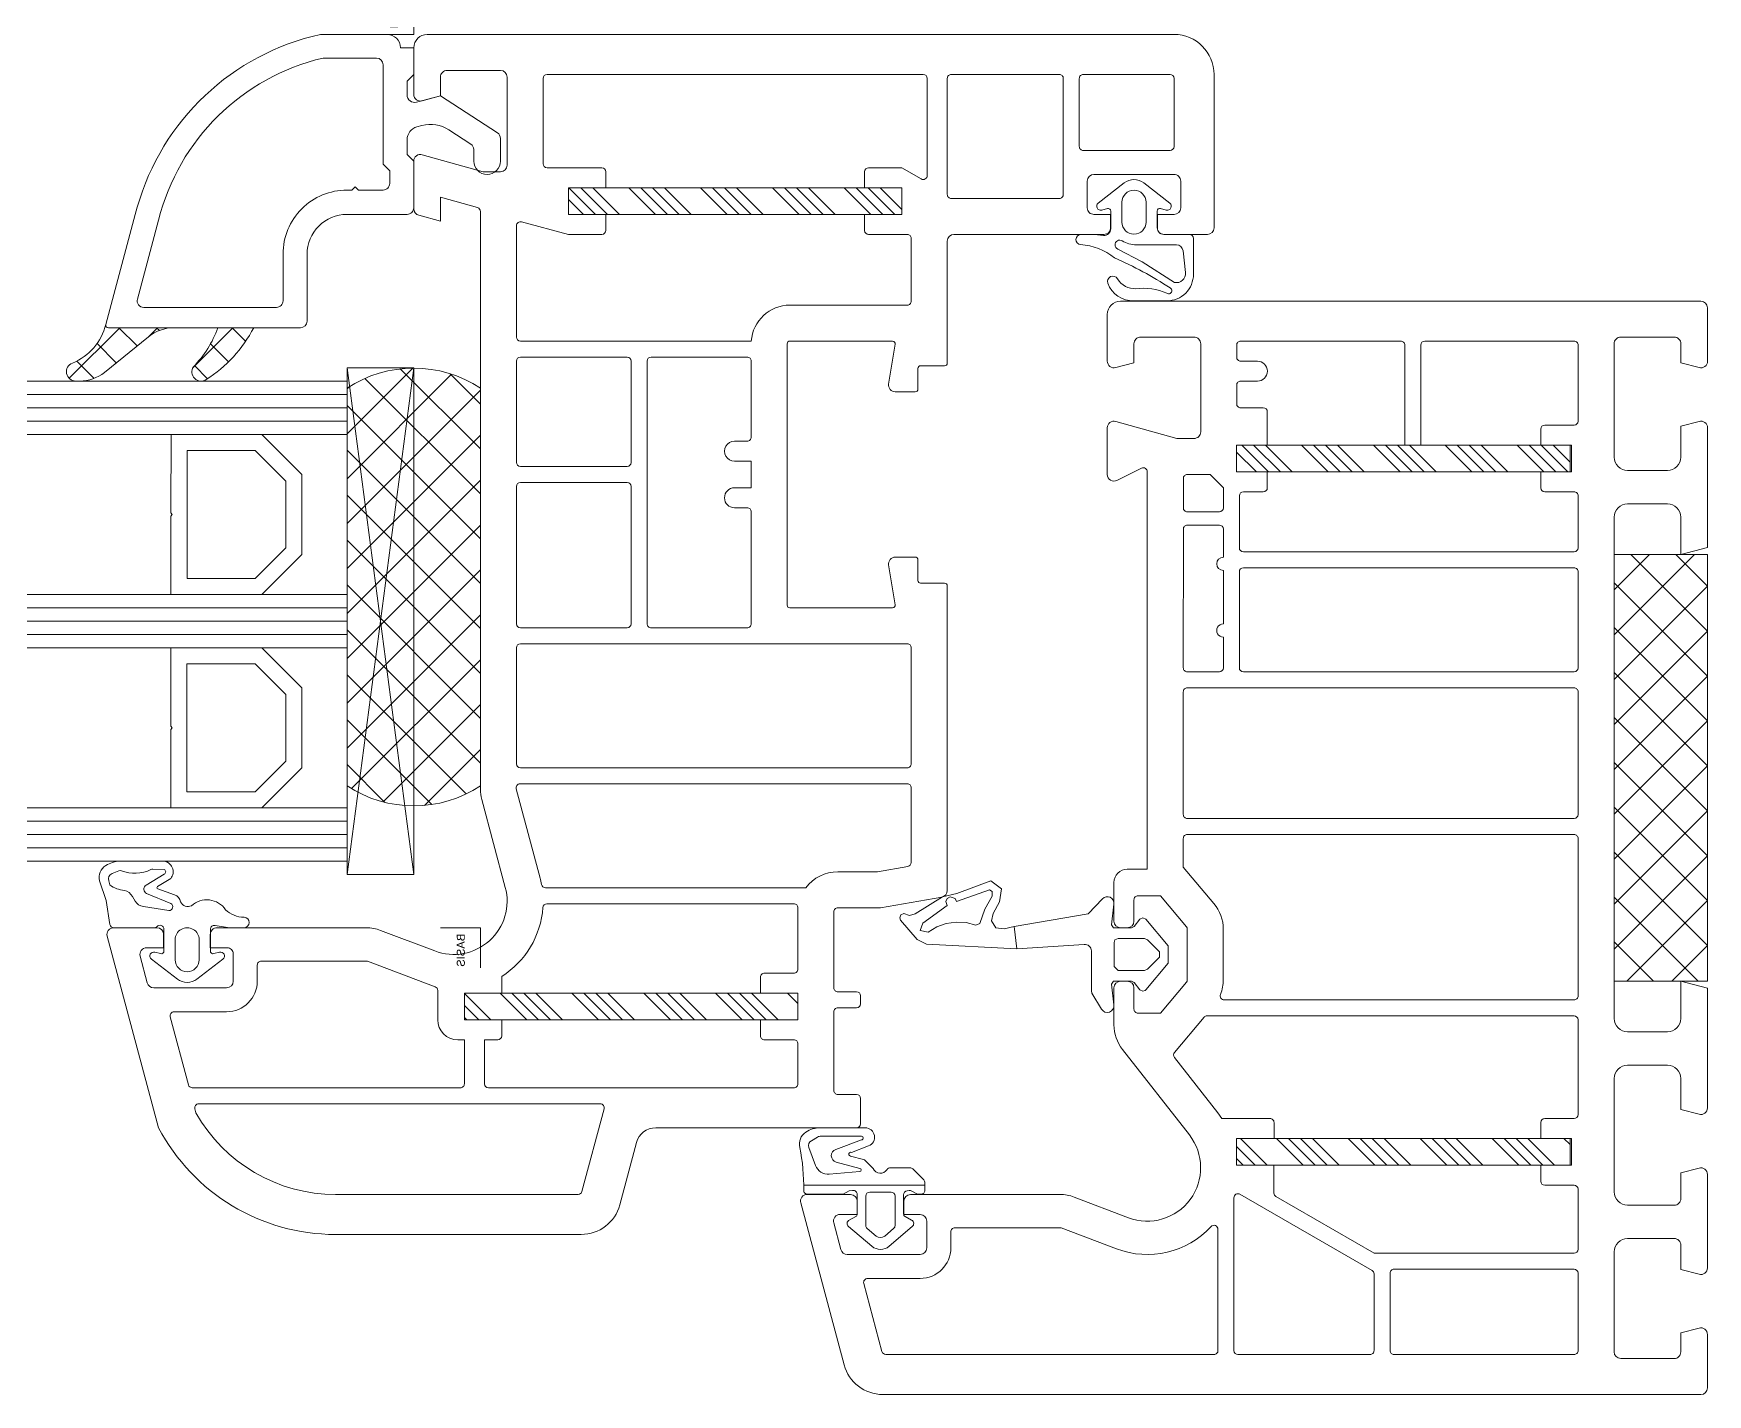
# Model space of a CAD drawing. Header units: millimetres. Extents: x 2258 to 5600, y 711 to 2563.
# Drawn here: x 2632.457 to 2637.306, y 2005.984 to 2009.928 of the extents above; entities that cross this region are included whole.
import ezdxf

# ---------------------------------------------------------------- set-up
doc = ezdxf.new("R2010")
doc.units = ezdxf.units.MM
doc.layers.add('PQI-A-WIN', color=140, linetype='Continuous', lineweight=13)
doc.styles.get("Standard").update_dxf_attribs({"font": 'arial.ttf'})
pattern_1 = [(135, (-4.599427157802303, -2.000253202709217), (1.414213562373095, 1.414213562373094), []), (44.99999999999997, (-4.599427157802303, -2.000253202709217), (1.414213562373095, -1.414213562373095), [])]

# ---------------------------------------------------------------- blocks, each defined once
blk = doc.blocks.new('*X45')
for p, q in [((10.30352451880753, 18.73912722821214), (10.76437846124361, 19.19998117064821)), ((11.45845213388517, 17.19998117064824), (13.45845213388514, 19.19998117064821)), ((12.35647813388513, 17.19998117064824), (14.3564781338851, 19.19998117064821)), ((13.2545041338852, 17.19998117064824), (15.25450413388518, 19.19998117064821)), ((14.15253213388516, 17.19998117064824), (16.15253213388513, 19.19998117064821)), ((16.84660580652664, 17.19998117064821), (18.84660580652661, 19.19998117064818)), ((17.74463180652659, 17.19998117064821), (19.74463180652657, 19.19998117064818)), ((18.64265780652667, 17.19998117064821), (20.64265780652664, 19.19998117064818)), ((19.54068580652662, 17.19998117064821), (21.5406858065266, 19.19998117064818)), ((22.23475947916816, 17.19998117064824), (24.23475947916813, 19.19998117064821)), ((23.13278547916812, 17.19998117064824), (25.13278547916809, 19.19998117064821)), ((24.03081147916819, 17.19998117064824), (26.03081147916816, 19.19998117064821)), ((24.92883947916815, 17.19998117064824), (26.92883947916812, 19.19998117064821)), ((27.62291315180963, 17.19998117064824), (29.6229131518096, 19.19998117064824)), ((28.52093915180957, 17.19998117064824), (30.52093915180956, 19.19998117064824)), ((29.41896515180967, 17.19998117064824), (31.41896515180963, 19.19998117064824)), ((30.31699315180961, 17.19998117064824), (32.31699315180958, 19.19998117064824)), ((33.01106682445115, 17.19998117064824), (35.01106682445112, 19.19998117064821)), ((33.90909282445111, 17.19998117064824), (35.30352356513325, 18.59441191133038)), ((34.80711882445118, 17.19998117064824), (35.30352356513322, 17.69638591133028))]:
    blk.add_line(p, q)
blk = doc.blocks.new('*X46')
for p, q in [((10.30352451880756, 69.92659028198557), (11.57693448095653, 71.20000024413456)), ((10.47496048095652, 69.20000024413457), (12.4749604809565, 71.20000024413456)), ((11.3729864809566, 69.20000024413457), (13.37298648095657, 71.20000024413456)), ((12.27101448095655, 69.20000024413457), (14.27101448095652, 71.20000024413456)), ((14.96508815359803, 69.20000024413456), (16.96508815359806, 71.20000024413459)), ((15.86311415359799, 69.20000024413456), (17.86311415359799, 71.20000024413456)), ((16.76114015359806, 69.20000024413456), (18.76114015359809, 71.20000024413459)), ((17.65916815359801, 69.20000024413456), (19.65916815359804, 71.20000024413459)), ((20.35324182623956, 69.20000024413457), (22.35324182623953, 71.20000024413456)), ((21.25126782623951, 69.20000024413457), (23.25126782623948, 71.20000024413456)), ((22.14929382623959, 69.20000024413457), (24.14929382623956, 71.20000024413456)), ((23.04732182623953, 69.20000024413457), (25.04732182623951, 71.20000024413456)), ((25.74139549888105, 69.20000024413456), (27.74139549888105, 71.20000024413459)), ((26.63942149888101, 69.20000024413456), (28.63942149888098, 71.20000024413456)), ((27.53744749888108, 69.20000024413456), (29.53744749888108, 71.20000024413459)), ((28.43547549888103, 69.20000024413456), (30.43547549888103, 71.20000024413459)), ((31.12954917152254, 69.20000024413457), (33.12954917152252, 71.20000024413456)), ((32.0275751715225, 69.20000024413457), (34.02757517152247, 71.20000024413456)), ((32.92560117152258, 69.20000024413457), (34.92560117152255, 71.20000024413456)), ((33.82362917152253, 69.20000024413457), (35.30352356513325, 70.67989463774529))]:
    blk.add_line(p, q)
blk = doc.blocks.new('*X47')
for p, q in [((0.0005383051320713, 57.24967107694791), (5.750851450590445, 62.99998422240628)), ((0.0005383051320713, 60.61726712234884), (2.383255405189508, 62.99998422240625)), ((7.000546003182531, 56.98377885943518), (0.9843406402114354, 62.99998422240628)), ((7.000546003182531, 60.3513749048361), (4.351936685612361, 62.99998422240625)), ((0.0005383051320713, 53.88207503154697), (7.000546003182535, 60.88208272959744)), ((7.000546003182535, 53.61618281403425), (0.0005383051320642, 60.61619051208471)), ((0.0005383051320642, 50.51447898614604), (7.000546003182535, 57.51448668419651)), ((7.000546003182527, 50.2485867686333), (0.0005383051320642, 57.24859446668379)), ((0.0005383051320678, 47.14688294074512), (7.000546003182535, 54.14689063879557)), ((7.000546003182531, 46.88099072323239), (0.0005383051320678, 53.88099842128285)), ((0.0005383051320713, 43.77928689534417), (7.000546003182538, 50.77929459339465)), ((7.000546003182531, 43.51339467783145), (0.0005383051320642, 50.51340237588192)), ((0.0005383051320713, 40.41169084994325), (7.000546003182531, 47.41169854799371)), ((7.000546003182531, 40.14579863243053), (0.0005383051320607, 47.14580633048097)), ((0.0005383051320678, 37.04409480454231), (7.000546003182535, 44.04410250259277)), ((7.000546003182531, 36.77820258702958), (0.0005383051320642, 43.77821028508004)), ((0.0005383051320713, 33.67649875914138), (7.000546003182535, 40.67650645719186)), ((7.000546003182532, 33.41060654162865), (0.0005383051320642, 40.41061423967912)), ((6.043572277004196, 30.99998422240605), (0.0005383051320642, 37.04301819427819)), ((0.6916198137976703, 30.99998422240605), (7.000546003182535, 37.30891041179093)), ((4.059215859198601, 30.99998422240605), (7.000546003182535, 33.94131436638999)), ((2.675976231603264, 30.99998422240605), (0.0005383051320642, 33.67542214887726))]:
    blk.add_line(p, q)
blk = doc.blocks.new('PRJ_INSERT_55_593613279781', base_point=(370.0591615602781, 296.904111493457))
for points in [[(370.5926268946902, 306.0872073804933), (370.0526297946902, 305.7572055504933), (369.9726279546902, 305.1272006704933), (370.1626265846902, 304.3872028004934), (368.4726279546902, 304.1872058604933), (368.8226264346902, 310.9472079904934), (369.1726287246902, 311.6572070804933), (370.6226294846903, 312.8972049404934), (370.8026297946902, 312.9672046304934), (371.0326293346902, 312.8872028004933), (371.1226294846903, 312.6472049404934), (370.9926284146902, 312.2372012804934), (371.1126273446902, 311.7972064704933), (372.3826278046902, 309.7572055504933), (372.6426299446903, 308.6872058604933), (373.5926268946902, 306.1372028004934), (372.9926284146902, 305.3472018904934), (372.0026267346902, 305.4772067704934), (371.1226294846903, 305.9672046304934)], [(370.2626288746902, 307.2572055504933), (370.3826278046902, 306.9672046304934), (371.4626296346902, 306.5772052504933), (372.4226287246902, 306.0372043304934), (372.7726271946902, 306.0272021904933), (372.9026282646902, 306.2272067704934), (372.0326293346902, 308.7072025004933), (372.2526267346902, 308.8172031104933), (372.3726294846903, 309.1872058604933), (372.2526267346902, 309.3972049404933), (372.0326293346902, 309.5072055504933), (371.7226279546902, 309.4172092104934), (370.4026282646902, 311.2372012804934), (369.8526290246903, 311.4372058604934), (369.7226279546902, 310.8272052504934), (370.1226294846903, 310.1872058604934), (370.3826278046902, 309.4872012804933), (370.4926284146902, 308.7372012804933), (370.4526275046902, 307.9872012804933)], [(369.2591623202782, 296.5972018904934), (369.1491617102781, 296.8372073804933), (368.9591630902781, 296.8972049404933), (367.1591600302781, 296.8972049404933), (366.8591608002781, 296.5972018904934), (366.8591608002781, 294.6072040204933), (366.9691614102782, 294.3772044804933), (367.8691629302782, 293.4972034104933), (368.2491601902781, 293.4972034104933), (369.1491617102781, 294.3772044804933), (369.2591623202782, 294.6072040204933)]]:
    blk.add_lwpolyline(points, close=True)
blk.add_lwpolyline([(363.957187878871, 297.8320082659878, 0.8104602076721642), (364.2747523546797, 296.9066666969694), (365.8291620202781, 297.0972018904934), (366.0591615602781, 296.9372058604933), (366.0591615602781, 295.5872073804933), (365.9691614102782, 295.3772044804933), (365.3991617102781, 294.9572025004933), (365.3091615602781, 294.7272067704934), (365.3691610302782, 294.5572047904934), (365.4191621702781, 294.5072055504933), (367.4191621702781, 292.8372073804933), (368.6991609502782, 292.8372073804933), (370.6991609502782, 294.5072055504933), (370.8091615602781, 294.7272067704934), (370.7191614102782, 294.9572025004933), (370.1491617102781, 295.3772044804933), (370.0591615602781, 295.5872073804933), (370.0591615602781, 296.9372058604933), (370.2891611002781, 297.0972018904934), (371.8341112121234, 296.9078259892771, 0.7217059250208615), (372.2404834077912, 297.7655017489269), (371.1091608002781, 298.8472018904934), (370.1626265846902, 304.3872028004934), (368.4726279546902, 304.1872058604933), (368.8197329087203, 299.1406875398265, -0.4399552836846325), (368.3216274998939, 298.5972018904934), (365.3291620202781, 298.5972018904934), (365.1691621702781, 298.5572086004934)], format="xyb", close=True)
blk = doc.blocks.new('PRJ_INSERT_54_593613279164', base_point=(8.881784197001252e-15, -8.881784197001252e-16))
blk.add_line((4.008078502913222, 0.7015572627653923), (-5.082137145999006, 0.7015447420383105))
for points in [[(0.5980307430605163, -1.917579487461598), (0.106253688504518, -1.656625322945092, -0.2775501483931128), (-2.532696274926138e-16, -1.479957190332014), (-2.237793284010081e-16, 0, -0.4537526242641983), (0.3398076201840396, 0.2973471933200025), (0.6100213742227064, 0.2611720864720999), (1.042437829558313, 0.01149901148442201), (3.710274358402264, 0.01134541035774284, 0.4227629273518251), (4.010165112804111, 0.320057176709134, -0.05483647592727152), (4.303823118820558, 3.532424224166802, 0.3319211071679828), (3.845955810543964, 4.662804514641348, 0.1614346972429613), (2.779686889645514, 5.001498133415765), (-0.6049490356474414, 5.001498133415764, 0.8315411525140167), (-0.8560362243681455, 3.648079783196039), (0.4316262817353702, 3.153275400871819, -1.190626430510805), (0.503488496439497, 2.88506940612011), (-0.4655004301875271, 2.625441762988365, 0.1296938749465612), (-0.5983473197203246, 2.549425338780541), (-1.20320037842088, 1.95383349108178, -0.6014879446624485), (-2.236571083833349, 1.864532395719669, 0.2544989197955225), (-2.488499425651866, 2.001640413975412), (-3.957449179689696, 2.001624018348985, 0.198909466611881), (-4.169577865607146, 1.913756052723636), (-4.99426918035497, 1.089064737975816, 0.1989123673796582), (-5.082137145999006, 0.8769327036198482), (-5.082137145999004, 0.3112281275693167, 0.4142135623730955), (-4.782330741885233, 0.01142172345554715), (-4.522599543124662, 0.01142172345554737), (-4.093796888527556, 0.2589747010733832, -0.1656801520669623), (-3.903966982709747, 0.2965060038818006), (-3.740147452957409, 0.2745578532527242, -0.375721369685827), (-3.479984788897567, -0.02278536033250411), (-3.479984788897565, -1.479957190332013, -0.2775501483931143), (-3.586238477402084, -1.65662532294509), (-4.078015531958083, -1.917579487461597, 0.5319777725554453), (-4.130232628896758, -2.412394783298078), (-2.393213548663189, -3.887433140998297, 0.363945910752088), (-1.107630052569438, -3.887433140998297), (0.6502478399991929, -2.41239478329808, 0.5319777725554476)], [(-0.2680883789091604, 4.378243357414789, 0.9999999999999986), (-0.3194380188017389, 4.087288767571038), (1.612600442385188, 3.38408464420482, -0.7332383087249624), (1.570990037036942, 2.431272729874328), (-0.191805890994261, 1.958971851091358, 0.9176289392038998), (-0.1904933190871827, 1.719282615234464), (2.094986877438495, 1.535178095573968, 0.3353238355422945), (3.116654357907246, 2.17539110826928), (3.622162780758808, 3.527220637077873, 0.3557455022548545), (3.436031043195058, 4.031149930478548), (2.96753527666759, 4.307800217017945, 0.1340649279655952), (2.713463470503881, 4.377261227260397)], [(-2.73261936180175, -2.558092156067455), (-2.061202087405254, -3.121408551459724, 0.3639549067525167), (-1.41847137451463, -3.121408551459724), (-0.7470235825400102, -2.558066551942032, 0.2217106168363309), (-0.6398458862333791, -2.328241489778695), (-0.6398458862333795, -0.1161137516550361, 0.4139911672486105), (-0.939864196780254, 0.1838740413137134), (-2.53980926513963, 0.1838740413137141, 0.4141569862246464), (-2.839797058108379, -0.1161137516550361), (-2.839797058108379, -2.328267093904119, 0.2217106168363308)]]:
    blk.add_lwpolyline(points, format="xyb", close=True)
blk = doc.blocks.new('*X48')
for p, q in [((31.19993464295712, -72.6786784701504), (31.97808007457636, -71.90053303853117)), ((32.67215374721784, -73.90053303853122), (34.67215374721786, -71.9005330385312)), ((33.5701797472178, -73.90053303853122), (35.57017974721782, -71.9005330385312)), ((34.46820574721787, -73.90053303853122), (36.46820574721791, -71.9005330385312)), ((35.36623374721781, -73.90053303853122), (37.36623374721785, -71.9005330385312)), ((38.06030741985939, -73.90053303853117), (40.06030741985934, -71.9005330385312)), ((38.95833341985932, -73.9005330385312), (40.95833341985929, -71.9005330385312)), ((39.85635941985942, -73.90053303853117), (41.85635941985938, -71.9005330385312)), ((40.75438741985936, -73.90053303853117), (42.75438741985934, -71.9005330385312)), ((43.44846109250081, -73.9005330385312), (45.44846109250085, -71.90053303853117)), ((44.34648709250078, -73.9005330385312), (46.34648709250081, -71.90053303853117)), ((45.24451309250085, -73.9005330385312), (47.24451309250087, -71.90053303853117)), ((46.14254109250079, -73.9005330385312), (48.14254109250082, -71.90053303853117)), ((48.83661476514236, -73.9005330385312), (50.83661476514234, -71.90053303853122)), ((49.73464076514229, -73.90053303853122), (51.73464076514229, -71.90053303853122)), ((50.6326667651424, -73.9005330385312), (52.63266676514238, -71.90053303853122)), ((51.53069476514231, -73.90053303853122), (53.53069476514233, -71.90053303853122)), ((54.22476843778382, -73.90053303853122), (56.19992510621398, -71.92537637010105)), ((55.12279443778377, -73.90053303853122), (56.19992510621395, -72.82340237010098)), ((56.02082043778384, -73.90053303853122), (56.19992510621395, -73.72142837010112))]:
    blk.add_line(p, q)
blk = doc.blocks.new('*X49')
for p, q in [((23.39988581483212, -13.12680322657752), (25.02614989936285, -11.50053914204682)), ((23.92417589936278, -13.50053914204682), (25.92417589936281, -11.50053914204682)), ((24.82220189936285, -13.50053914204682), (26.82220189936288, -11.50053914204682)), ((25.72022989936281, -13.50053914204682), (27.72022989936284, -11.50053914204682)), ((28.41430357200433, -13.50053914204685), (30.41430357200435, -11.50053914204682)), ((29.3123295720043, -13.50053914204685), (31.31232957200428, -11.50053914204685)), ((30.21035557200438, -13.50053914204685), (32.21035557200437, -11.50053914204682)), ((31.10838357200433, -13.50053914204685), (33.1083835720043, -11.50053914204685)), ((33.80245724464581, -13.50053914204682), (35.80245724464584, -11.50053914204682)), ((34.70048324464577, -13.50053914204682), (36.7004832446458, -11.50053914204682)), ((35.59850924464585, -13.50053914204682), (37.59850924464587, -11.50053914204682)), ((36.49653724464579, -13.50053914204682), (38.49653724464583, -11.50053914204682)), ((39.19061091728729, -13.50053914204682), (41.19061091728729, -11.50053914204679)), ((40.08863691728726, -13.50053914204682), (42.08863691728722, -11.50053914204682)), ((40.98666291728732, -13.50053914204682), (42.98666291728733, -11.50053914204679)), ((41.88469091728729, -13.50053914204682), (43.88469091728725, -11.50053914204682)), ((44.57876458992878, -13.50053914204682), (46.57876458992881, -11.50053914204682)), ((45.47679058992874, -13.50053914204682), (47.47679058992878, -11.50053914204682)), ((46.37481658992881, -13.50053914204682), (48.37481658992886, -11.50053914204682)), ((47.27284458992878, -13.50053914204682), (48.39987818543757, -12.37350554653801))]:
    blk.add_line(p, q)
blk = doc.blocks.new('*X50')
for p, q in [((54.99985186402648, -31.087261134794), (61.00601975375861, -25.08109324506187)), ((64.99985186402648, -29.95629536461633), (60.06881868517122, -25.02526218576104)), ((54.99985186402648, -27.71966508939307), (57.27450227647316, -25.44501467694639)), ((54.99985186402648, -34.45485718019493), (63.6577245844264, -25.79698445979503)), ((64.99985186402648, -33.32389141001726), (57.15847075292793, -25.48251029891871)), ((64.99985186402648, -36.6914874554182), (54.99985186402648, -26.69148745541818)), ((64.99985186402648, -26.5886993192154), (64.83690520496697, -26.42575266015587)), ((54.99985186402648, -37.82245322559585), (64.99985186402648, -27.82245322559587)), ((64.99985186402648, -40.05908350081911), (54.99985186402648, -30.05908350081912)), ((54.99985186402648, -41.19004927099679), (64.99985186402648, -31.1900492709968)), ((64.99985186402648, -43.42667954622004), (54.99985186402648, -33.42667954622005)), ((54.99985186402648, -44.55764531639772), (64.99985186402648, -34.55764531639772)), ((64.99985186402648, -46.794275591621), (54.99985186402648, -36.79427559162097)), ((54.99985186402648, -47.92524136179865), (64.99985186402648, -37.92524136179866)), ((64.99985186402648, -50.16187163702193), (54.99985186402648, -40.1618716370219)), ((54.99985186402648, -51.29283740719959), (64.99985186402648, -41.29283740719959)), ((64.99985186402648, -53.52946768242285), (54.99985186402648, -43.52946768242285)), ((54.99985186402648, -54.6604334526005), (64.99985186402648, -44.66043345260053)), ((64.66525748148851, -56.56246934528583), (54.99985186402648, -46.89706372782377)), ((56.06869944130799, -56.95918192071993), (64.99985186402648, -48.02802949800145)), ((62.29639050405407, -57.56119841325233), (54.99985186402648, -50.26465977322471)), ((58.64072724525436, -57.75475016217449), (64.99985186402648, -51.39562554340239)), ((59.1885293800865, -57.82093333468568), (54.99985186402647, -53.63225581862565)), ((62.16959604598446, -57.59347740684532), (64.99985186402645, -54.76322158880331))]:
    blk.add_line(p, q)
blk = doc.blocks.new('PRJ_INSERT_53_593613279183', base_point=(93.09175947517126, 45.13613779578571))
for points in [[(96.57175947517125, 43.38587658549507, 0.4931454364978535), (96.82352329069754, 43.19269142198048), (97.25386843934203, 43.30800207255939, -0.8182563119999993), (97.51551644842996, 42.78128659085793), (95.57004920008067, 41.27047850614416, -0.3423746699999996), (94.09457123851244, 41.26964571502724), (92.14783110374047, 42.77792282673801, -0.8187275480000128), (92.40921151568274, 43.30484580622618), (92.83999565964504, 43.18941752719068, 0.4931454364977577), (93.09175947517126, 43.38260269070529), (93.09175947517126, 44.6374787787651, 0.4142135623730951), (92.59175947517126, 45.1374787787651), (90.67509230374839, 45.1374787787651, -0.4138931122736059), (90.37509248334236, 45.43715051612516), (90.37216594885064, 48.11171568158161, -0.4144342108231597), (92.371998102171, 50.11369932415977), (94.84659984777645, 50.11369932415976, -0.326046179430916), (96.79015758703423, 48.79695738080039, -0.9093540687874182), (96.06772258947562, 48.46181333783163, 0.282567528062956), (94.68345287512017, 49.20180357220664, -0.1321869411913661), (92.36002225202456, 49.54727830056522, 1.066738308784841), (92.12449244264275, 49.14794116641387, 0.03987579388845044), (96.29622295568663, 46.88146055462859, 0.1492606141853157), (98.83346861699634, 45.89834376379143, -0.9639919681438134), (98.8055596810595, 45.13747877876509), (98.03945080570902, 45.13747877876509, -0.01234917559832588), (97.12115260942637, 45.20578850835254, 0.4435007188284667), (96.57175947517125, 44.70823417133149)], [(94.2201044864483, 47.19826353314413), (96.05439403722954, 46.22859800580039, -1.052815809151286), (95.71731212804985, 45.61617124798789, 0.1393325173808946), (94.66411998937798, 45.91594541790977), (91.65344415577628, 45.91591661471215, -0.3824563180869147), (91.15644155935468, 46.36120670734741), (90.9764292545147, 47.99648130658164, -0.5055033371080669), (91.79450949353532, 48.73804006586558)], [(93.93175947517128, 44.21543459327921, -0.9999999999999999), (95.73175947517123, 44.21543459327921), (95.73175947517123, 42.71689257772726, -0.9999999999999999), (93.93175947517128, 42.71689257772726)]]:
    blk.add_lwpolyline(points, format="xyb", close=True)
blk = doc.blocks.new('PRJ_INSERT_51_593613279187', base_point=(-0.0001424139276196001, -0.004747371343455598))
for points in [[(-2.496664176288846, -3.854258153455021, 0.339142292364), (-1.032212942825481, -3.854258153480941), (0.9178605716399488, -2.359646908928653, 0.8086737724611405), (0.6662781662196267, -1.829602187491219), (0.2267800752628091, -1.944709668423684, -0.4913693427341452), (-0.02389214782783711, -1.751249792745512), (-0.0240104108701189, -0.1176216631265561, -0.708523374386479), (0.5100195021847185, 0.07009661684605817, 0.2316730953534543), (0.6691997514491277, -0.004747371343455598), (3.73434259077726, -0.004747371343455598, 0.3695233403091967), (4.030748181949662, 0.2489522450541699), (4.309732996441539, 2.034955997797397), (4.798357569195446, 3.527034302087941, 0.3316638372042809), (4.340246759869274, 4.656496544214406, 0.1347854679543906), (3.273977838970836, 4.995191593500294), (0.02128370902698862, 4.995191593500294, 0.6077360405967449), (-0.5301651129944958, 3.688188095422902), (0.4561935295836292, 3.094447155328908, -0.6532414826529297), (0.4321151604430042, 2.912580509515919), (-0.807488696739938, 2.455318749771777, 0.3283967986449405), (-1.26810304024059, 1.948816318842091, -0.4308798185662256), (-2.086126721881215, 1.649377842279591, 0.4559480533225359), (-4.641740328993137, 1.352547946092727, -0.1892659076963614), (-6.025452992789724, 0.785067959159278, 0.9924842238198461), (-6.019494441510801, -0.004747371343455598), (-4.950727937464762, -0.004747371343455598), (-3.851355283976659, 0.1713893443147754, -0.4615697110583747), (-3.50389584668028, -0.1248545592313803), (-3.50401347343518, -1.752026155886369, -0.4917135655221725), (-3.754900199323743, -1.945429745507454), (-4.1951552852845, -1.829602187494856, 0.8086737724720517), (-4.44673769072665, -2.359646908923878)], [(-0.3894343082299656, 1.287793481836616), (1.514444910504039, 1.592451114984669, 0.2436858438149983), (2.134043299175914, 1.989118595453419), (2.334665857769664, 2.336576481195607, -0.1988926612234861), (2.941874109722789, 2.802488346429982, 0.1490779346963349), (4.026831232525524, 3.208972950311818), (4.116453730084118, 3.520914097162404, 0.404070220630384), (3.865686975933727, 4.055984039636769), (3.360857569195446, 4.277376194330373, 0.1630460638099448), (3.171114527203258, 4.268061180444874, -0.2020038447891081), (0.9564224114195667, 4.356772442194142, 0.1389825561770618), (0.7985854973570667, 4.402439613672414), (-0.04200211860973013, 4.361434002252736, 0.6426690475485356), (-0.04519883491832388, 4.018872280450978), (1.321959101177868, 3.195910473200001, -0.577350608912599), (1.277281366802868, 2.565059204431691), (-0.5472955536417885, 1.818419016736243, 0.7567679501140765)], [(-2.664434219540112, -0.9045969161272751), (-2.664434219539999, -2.403154883810657, 0.9999999999999997), (-0.8644149595402268, -2.403154883829529), (-0.8644149595402268, -0.9045969161272751, 1)]]:
    blk.add_lwpolyline(points, format="xyb", close=True)
blk = doc.blocks.new('BASEPOINT')
for p, q in [((0.0001424139276124947, -6.579969547004794e-08), (0.0001424139276124947, 2.998156919277449)), ((-7.890404418731123e-08, 0.0005381883725030789), (2.956911949821283, 0.0005381883725030789))]:
    blk.add_line(p, q)
blk.add_text('Basepoint', height=0.6).set_placement((0.4501424139276011, 1.169999934200292))
blk = doc.blocks.new('PRJ_INSERT_50_593613279190', base_point=(-0.0001424139276124947, 6.579969635822636e-08))
h = blk.add_hatch()
h.set_pattern_fill('NETZ', color=256, scale=2, angle=-135, style=0)
h.set_pattern_definition(pattern_1)
edge = h.paths.add_edge_path()
edge.add_arc((-25.2986551748821, 25.33685661379517), 0.7009491730178186, 21.51182172263535, 179.9580202232992)
edge.add_line((-25.99960415975543, 25.33737018892023), (-25.99960415975543, 25.04407319476772))
edge.add_arc((-22.99300567432547, 25.04730335869381), 3.006600220606113, 180.0615561704665, 218.4438120667934)
edge.add_line((-25.34782986281486, 23.17795910793259), (-22.66887832759071, 19.87456954780984))
edge.add_arc((-24.99886901093642, 17.98482262943097), 3.000000000000037, 9.094947017729282e-13, 39.0438988427839, ccw=False)
edge.add_line((-21.99886901093638, 17.98482262943102), (-21.99960415975543, 22.89588363291494))
edge.add_arc((-21.80286819986766, 22.89686949340595), 0.1967384299873035, 73.53864963038978, 180.2871115812252, ccw=False)
edge.add_arc((-20.77735667004206, 27.1363973986147), 4.165315481917134, 201.7354703606924, 256.536940679372, ccw=False)
h = blk.add_hatch()
h.set_pattern_fill('NETZ', color=256, scale=2, angle=-135, style=0)
h.set_pattern_definition(pattern_1)
edge = h.paths.add_edge_path()
edge.add_arc((-25.29884118967663, 15.92990097243664), 0.6999557455590304, 57.98631243675442, 211.9210534334455, ccw=False)
edge.add_arc((-19.3226781381968, 22.23154655800048), 8.000000000000085, 225.5218146126667, 250.4566767224353)
edge.add_line((-21.99883435313792, 14.69243600613606), (-21.99883435313792, 11.99243600613607))
edge.add_arc((-17.18761768759084, 21.15341065885029), 10.347524457111, 212.7227798498215, 242.2921684265773, ccw=False)
for points in [[(-24.64653276932265, 25.5938899021485, 0.8276115379937076), (-25.99960415975543, 25.33737018892023), (-25.99960415975543, 25.04407319476772, 0.1690577026555226), (-25.34782986281486, 23.17795910793259), (-22.66887832759071, 19.87456954780984, -0.172028633719733), (-21.99886901093638, 17.98482262943102), (-21.99960415975543, 22.89588363291494, -0.502665873903851), (-21.74711872695017, 23.08554383215738, -0.2437805197364005)], [(-2.9996041597554, -0.0002532027091888267), (-0.9996041597554282, -0.0002532027091888267), (-0.9996041597554282, 0.9997467972908112, 0.4142135623730953), (0.0003958402445718434, 1.999746797290811), (0.0003958402445718434, 6.99968576213459, 0.2754497923217082), (-12.95498746053668, 20.72978830119703), (-13.4987801833969, 20.87547921919773), (-21.74711872695017, 23.08554383215738, 0.4908735731119964), (-21.99960363186992, 22.89235716621636), (-21.99960415975543, 8.498831269947061, 0.4134286014123665), (-21.49878018514605, 7.99883126994709), (-16.49917691366168, 7.99895334025959, -0.4140724336333067), (-13.4993600191304, 4.99901437541584), (-13.4997262300679, 0.4997467972908396, 0.4145422967863972), (-12.99972623005545, -0.0002532027091888267), (-9.4996041597554, -0.0002532027091888267), (-8.999604159755428, 0.4997467972908112), (-7.900301253550346, 0.4997467972908112, -0.3394542588633756), (-6.934375427261251, -0.2414341576066761), (-6.833775398766115, -0.616878575193482, -0.2125565616700221), (-7.151913544625224, -2.625523775487352), (-8.221519635700396, -4.272572720216715, -0.2539676464749438), (-8.64085491967311, -4.500253202709189), (-9.4996041597554, -4.500253202709189, 0.9999999999999998), (-9.499604159755428, -6.500253202709189), (-7.793416178963419, -6.500253202709189, 0.2539676464749436), (-7.374080894990705, -6.272572720216715), (-4.599604159755422, -2.000253202709189), (-5.080515119112796, -0.2054690684707623, -0.4931454260313039), (-4.539383952963, 0.4997467972908112), (-3.499604159755428, 0.4997467972908112)], [(-11.42529910746382, 4.398301554569116), (-11.67521772063223, 4.648220167737549), (-11.67518934724402, 4.99681561511963, 0.4143806464059874), (-16.47699159288866, 9.798953292317549), (-19.97463643905309, 9.798867893821665, -0.4142192835227657), (-20.47464864704703, 10.29886545226626), (-20.47469716813362, 20.23598399228959, -0.4931444461757075), (-19.84529152645141, 20.71895038669777), (-13.92035110165813, 19.13141841279122, -0.2806694375655193), (-1.775433314866724, 6.796828412494932), (-1.775433314866724, 2.799947168277612, -0.4141795785361847), (-2.27537530013138, 2.299947171643282), (-9.721617126769878, 2.299083188139662), (-10.22101444201963, 1.799746797290851), (-11.17540886933981, 1.799746797290823, -0.4142374021652741), (-11.67540886768362, 2.299787494018688), (-11.67525840742312, 4.148342254609815)], [(-25.89294784582112, 15.55979919337321, -0.7949711117343725), (-24.92777936059083, 16.52340848269796, 0.1092301940154678), (-21.99883435313792, 14.69243600613606), (-21.99883435313792, 11.99243600613607, -0.1297415055080829)]]:
    blk.add_lwpolyline(points, format="xyb", close=True)
blk.add_blockref('BASEPOINT', (-0.0001424139276124947, 6.579969635822636e-08))
blk = doc.blocks.new('BASIS')
for q in [(0, 2.998156985077132), (3, 0)]:
    blk.add_line((0, 0), q)
blk.add_text('BASIS', height=0.6).set_placement((0.45, 1.17))
blk = doc.blocks.new('GLASDATABASE6')
for p, q in [((-35, 0), (-35, 60)), ((-34, 0), (-34, 60)), ((-33, 0), (-33, 60)), ((-19, 0), (-19, 60)), ((-18, 0), (-18, 60)), ((-17, 0), (-17, 60)), ((-3, 0), (-3, 60)), ((-2, 0), (-2, 60)), ((-1, 0), (-1, 60)), ((1, 0), (-37, -5)), ((1, -5), (-37, 0))]:
    blk.add_line(p, q)
for points in [[(-32, 0), (-32, 60), (-36, 60), (-36, 0)], [(-32, 13.2), (-26.12, 13.2), (-26, 13.1), (-25.88, 13.2), (-20, 13.2), (-20, 60), (-32, 60)], [(-16, 0), (-16, 60), (-20, 60), (-20, 0)], [(-16, 13.2), (-10.12, 13.2), (-10, 13.1), (-9.879999999999999, 13.2), (-4, 13.2), (-4, 60), (-16, 60)], [(0, 0), (0, 60), (-4, 60), (-4, 0)], [(-21.2, 12), (-21.2, 6.897056274847714), (-23.49705627484771, 4.6), (-28.50294372515229, 4.6), (-30.8, 6.897056274847714), (-30.8, 12)], [(-5.2, 12), (-5.2, 6.897056274847714), (-7.497056274847714, 4.6), (-12.50294372515229, 4.6), (-14.8, 6.897056274847714), (-14.8, 12)], [(-20, 6.4), (-23, 3.4), (-29, 3.4), (-32, 6.4), (-32, 0), (-20, 0)], [(-4, 6.4), (-7, 3.4), (-13, 3.4), (-16, 6.4), (-16, 0), (-4, 0)], [(1, 0), (1, -5), (-37, -5), (-37, 0)], [(0, 0), (0, 0)], [(0, 0), (0, 0)]]:
    blk.add_lwpolyline(points, close=True)
blk.add_blockref('BASIS', (5, -10))
blk = doc.blocks.new('w2')
at = {"ltscale": 1000}
for points in [[(-1657.999993255631, -22.20001602177217, 0.5569246676198715), (-1657.566529205345, -22.46867752081016), (-1655.722657135033, -21.55226516727998, -0.5565333513158325), (-1655.000000885026, -22.00001907352998), (-1655.000000885018, -25.50001907352998, -0.4967238353697922), (-1655.635254791276, -25.98141860967735), (-1660.200066497811, -24.70001602178672), (-1661.499993255638, -24.70001602177217, 0.4144311064166663), (-1661.999993255631, -25.20001602177217), (-1661.999993255638, -31.80003738407686, 0.4144356774355191), (-1661.499993255631, -32.30003738409141), (-1657.50026288852, -32.30003738409141, 0.4143670086506019), (-1657.000000885026, -31.79977538058301), (-1657.000000885033, -30.3843116760836), (-1655.629517486588, -30.0170631409128, -0.492997614384345), (-1655.000000885018, -30.50001907352998), (-1655.000000885033, -34.00001907354454, -0.4141126337407329), (-1656.000000885026, -35.0000157776376), (-1699.500521842259, -35.00001577765215, -0.4139096780676014), (-1700.000000000007, -34.50053431850392), (-1700.000000000015, -30.49970577358908, -0.4929517129257544), (-1699.370902064009, -30.0169836669229), (-1697.999999931359, -30.38431167606905), (-1697.999999931351, -31.80003738407686, 0.4144356774355186), (-1697.499999931344, -32.30003738409141), (-1693.500254305385, -32.30003738407686, 0.414367008579155), (-1692.99999230195, -31.79977538065577), (-1692.999992301957, -23.30044352149707, 0.4143369659042498), (-1694.000413698159, -22.30002212530235), (-1696.999999931359, -22.30002212530235, 0.4143049578969909), (-1697.999999931351, -23.3000221252878), (-1697.999999931351, -25.61574172977998), (-1699.370888910576, -25.98306621452502, -0.4929506967190845), (-1700, -25.50034926680382), (-1700.000000000015, -16.53590393072227), (-1697.999999931344, -16.00000000005821), (-1697.999999931344, -18.8000221252878, 0.4143049578969411), (-1696.999999931359, -19.80002212530235), (-1694.000413697417, -19.80002212530235, 0.4143369654716943), (-1692.999992301964, -18.79960072983522), (-1692.999992301957, 18.7995256864524, 0.4143533526990125), (-1694.000469666258, 19.8000030516996), (-1696.999999931351, 19.80000305171416, 0.4142885970736059), (-1697.999999931351, 18.8000030516996), (-1697.999999931351, 15.99999999994179), (-1700.000000000007, 16.53588867181679), (-1700.000000000015, 25.5003132999409, -0.4929517128660395), (-1699.370902064053, 25.98303540657798), (-1697.999999931359, 25.61570739741728), (-1697.999999931351, 23.30000305171416, 0.4143120868180035), (-1696.999999931359, 22.30000305171416), (-1694.000389236382, 22.30000305171416, 0.4143298034918506), (-1692.999992301964, 23.30039998669236), (-1692.99999230195, 31.7995654434344, 0.4143369658318687), (-1694.000413698297, 32.79998683925078), (-1697.499999931359, 32.79998683923623, 0.4144742986754296), (-1697.999999931359, 32.29998683925078), (-1697.999999931344, 30.38429260248085), (-1699.370865976249, 30.01695900122286, -0.4929654584300433), (-1700, 30.49968316454033), (-1700.000000000015, 37.50031398043211, -0.4929506969181903), (-1699.370888910591, 37.98303092847345), (-1697.999999931351, 37.61570644374297), (-1697.999999931359, 35.79998683925078, 0.414434189985133), (-1697.499999931351, 35.29998683923623), (-1694.000413698333, 35.29998683923623, 0.4143369660113899), (-1692.999992301964, 36.30040823562013), (-1692.999992301964, 43.79998731608794, 0.414098729429669), (-1693.499992301957, 44.29998731607338), (-1697.499999931351, 44.29998731607338, 0.4144742986754274), (-1697.999999931351, 43.79998731607338), (-1697.999999931351, 42.38427686686919), (-1699.370894417138, 42.0169509066618, -0.4929566355553249), (-1700.000000000007, 42.49967888073297), (-1700, 46.50043561836355, -0.4139490408238861), (-1699.50045141716, 46.99998422234785), (-1638.169678619401, 46.99998422234785, -0.3394264675312374), (-1635.271847656273, 44.77644300454995), (-1632.017086914078, 32.62939357751748, -0.4929616572134017), (-1632.499997070336, 31.9999842223624), (-1635.750373871408, 31.99998422234785, -0.4139952617277666), (-1636.250000885033, 32.49961548180727), (-1636.250000885033, 33.49998378749297), (-1634.972531250023, 33.49998378747841, 0.4932336255559439), (-1634.489621093773, 34.12939357753203), (-1635.025509765648, 36.12939357753203, 0.3395687924446906), (-1635.508419921898, 36.49998378749297), (-1640.97253506472, 36.49998378747841, 0.4141755960151686), (-1641.472535064713, 35.99998378749297), (-1641.472535064706, 33.99998378749297, 0.4141285049199961), (-1640.97253506472, 33.49998378747841), (-1639.750000885033, 33.49998378749297), (-1639.750000885033, 32.49998378749297, -0.414056115906826), (-1640.250000885033, 31.9999842223624), (-1651.449480825395, 31.9999842223624, -0.0909918661098243), (-1652.514627428347, 32.19544056011364), (-1656.579834869401, 33.73937892909453, 0.7590235082492592), (-1661.152092865013, 27.53735351558134), (-1656.135973421042, 21.11704777661362, -0.1673432765406308), (-1655.500000885018, 19.27005721100431), (-1655.500000885018, 16.49999999995634, -0.4140987294296713), (-1656.000000885018, 15.99999999995634), (-1656.500445750738, 15.99999999994179, -0.4139528741333943), (-1657.000000885033, 16.49955513424356), (-1657.000000885026, 18.09971105746808, 0.4144419221043469), (-1657.300237912103, 18.39999389642617), (-1658.986199310326, 18.39999389642617), (-1660.929803248662, 16.08377839166496, 0.1763314452657124), (-1660.999993255631, 15.89093812849023), (-1660.999993255624, 12.10904661263339, 0.1763314452657102), (-1660.929803248655, 11.91620634944411), (-1658.986199310311, 9.599990844682907), (-1657.300250678105, 9.599990844668355, 0.4144543774464679), (-1657.000000885033, 9.900286451360444), (-1657.000000885026, 11.50037646373676, -0.413992969318863), (-1656.500377348508, 11.99999999995634), (-1656.000000885033, 11.99999999994179, -0.414058560064608), (-1655.500000885033, 11.49999999995634), (-1655.500000885026, 8.599990844668355, -0.414090169728204), (-1656.500000885033, 7.599990844668355), (-1657.999993255631, 7.599990844682907)], [(-1676.499993255638, 43.99998426431557, -0.414446558721607), (-1676.200066497819, 43.69999647134682), (-1676.200066497819, 37.8999929427664, -0.414396574859442), (-1676.499993255638, 37.59998989099404), (-1689.999992301964, 37.59998989100859, -0.4142093281120125), (-1690.300041130082, 37.89999294275185), (-1690.300041130082, 43.69999647136137, -0.4142593434475252), (-1689.99999230195, 43.99998426431557)], [(-1674.700066497826, 43.99998426433012), (-1664.800042083756, 43.99998426431557, -0.4140292785832238), (-1664.499993255638, 43.69999647136137), (-1664.499993255638, 32.2430715560331, -0.5772022970934038), (-1664.950066497819, 31.98326015466591), (-1674.850090911874, 37.69903469079873, -0.2684604651901341), (-1674.999993255638, 37.9588308333914), (-1674.999993255638, 43.69999647134682, -0.4145345493896796)], [(-1637.033326080338, 38.29998683923623), (-1640.972535064713, 38.29998683923623, 0.4141832879205136), (-1643.272583892838, 35.99998378749297), (-1643.272583892845, 34.79998683923623, -0.4143884253417623), (-1643.572510650643, 34.49998378747841), (-1651.541260650643, 34.49998378749297), (-1655.692261627206, 36.07649135583779, 0.3063415867877205), (-1662.779534271263, 34.40534877772734, -0.6831059618960073), (-1663.300042083756, 34.6086721419706), (-1663.300042083763, 43.69999647134682, -0.4142593434475034), (-1662.999993255638, 43.99998426431557), (-1638.399903228776, 43.99998426431557, -0.3394569931497191), (-1638.110108306901, 43.77763319011137), (-1636.743531158456, 38.67764186854765, -0.492823379006765)], [(-1664.697014740006, 29.8000030516996), (-1664.697014740006, 27.8000030516996), (-1667.499993255631, 27.8000030516996), (-1667.499993255631, 26.59999084466835, 0.4145345493896562), (-1667.200066497826, 26.3000030516996), (-1663.584404876718, 26.3000030516996), (-1663.279778411881, 25.87506103511259), (-1660.034295013436, 21.72108459468291, -0.354189481859604), (-1660.040886810326, 21.34355163569853), (-1662.253045013451, 18.70715332025429, -0.2215126737080181), (-1662.482903411881, 18.59999084466835), (-1689.99999230195, 18.59999084468291, -0.4142030266674085), (-1690.300041130089, 18.89999389644072), (-1690.300041130089, 25.99999999994179, -0.4141963976965044), (-1689.999992301964, 26.3000030516996), (-1687.800041130082, 26.30000305171416, 0.4140292785832155), (-1687.499992301964, 26.59999084468291), (-1687.499992301957, 27.80000305171416), (-1689.800041130089, 27.8000030516996), (-1689.800041130089, 29.8000030516996), (-1687.499992301957, 29.80000305171416), (-1687.499992301957, 30.99999904626748, 0.4139702998837983), (-1687.800041130075, 31.29998683925078), (-1689.999992301957, 31.29998683923623, -0.4142030266674119), (-1690.300041130089, 31.59998989100859), (-1690.300041130089, 36.09998989099404, -0.4142044984145784), (-1689.999992301957, 36.39999294275185), (-1674.999993255638, 36.39999294275185), (-1667.650017669694, 32.1564626693289, -0.2674938169305716), (-1667.499993255638, 31.89665126796172), (-1667.499993255631, 29.8000030516996)], [(-1608.000007176801, -41.72441057593096, 0.3361617745988907), (-1607.781135106503, -42.01324419408047), (-1605.000007176801, -42.79392961889971), (-1605.000007176801, -41.00001482396328), (-1603.370605016171, -41.4366145554086, -0.3395197300317918), (-1602.999999547414, -41.91957048804034), (-1602.999999547414, -45.50025169368018, -0.496683455837799), (-1603.634882271697, -45.98146902832377), (-1608.199958348676, -44.70002703100909), (-1609.500007176801, -44.70002703100909, 0.4141372546644761), (-1610.000007176808, -45.20002703100909), (-1610.000007176801, -51.80000261694659, 0.4141372546644594), (-1609.500007176815, -52.30000261693203), (-1605.500007176801, -52.30000261694659, 0.4142634643848516), (-1605.000007176815, -51.80000261693203), (-1605.000007176801, -50.38429216771328), (-1603.629394078671, -50.01704363257159, -0.4930310732574256), (-1602.999999547414, -50.50001482396328), (-1602.999999547414, -54.00001482397784, -0.4142689885915225), (-1604.000007176815, -55.00001577765215), (-1660.000001454755, -55.00001577765215, -0.4141800440952208), (-1663.000001454762, -52.00001482396328), (-1663.000001454762, -40.50001482397784, -0.4141000780213171), (-1662.50000145477, -40.00001577765215), (-1659.250001454755, -40.00001577765215, -0.4142262546462484), (-1658.750001454762, -40.50001482397784), (-1658.750001454762, -41.50001482396328), (-1660.000001454762, -41.50001482397784, 0.4140987294296731), (-1660.500001454762, -42.00001482396328), (-1660.500001454762, -43.99977606366156, 0.4143533987650225), (-1659.999762693973, -44.50001482396328), (-1654.000001454755, -44.50001482396328, 0.4142005543965916), (-1653.500001454762, -44.00001482397784), (-1653.500001454755, -42.00001482396328, 0.4142249059344036), (-1654.00000145477, -41.50001482396328), (-1655.250001454762, -41.50001482396328), (-1655.250001454762, -40.50001482397784, -0.4140987294296983), (-1654.750001454755, -40.00001482397784), (-1643.499997640058, -40.00001482397784, 0.4141852284235096), (-1642.999997640072, -39.50001482396328), (-1642.999997640065, -30.35000566868985, -0.4141729218234941), (-1642.79992439787, -30.15000872044766), (-1641.000346424364, -30.15000872046221, 0.4148355601868188), (-1640.799924397877, -29.94951023792964), (-1640.799924397877, -28.40000872046221, -0.4143271868600361), (-1640.599973225995, -28.20001177222002), (-1639.099973226002, -28.20001177222002, -0.4626872156724183), (-1638.606565022885, -28.78108171850909), (-1639.097287679127, -31.76757769018877, 0.4629961320455693), (-1638.90002205412, -32.00001482396328), (-1631.199948811947, -32.00001482396328, 0.4143678003774176), (-1631.00000526946, -31.80000261693203), (-1631.000005269467, -12.20001177222002, 0.4144526472424772), (-1631.199948811933, -12.00001482396328), (-1638.900022054135, -12.00001482396328, 0.4630830790022332), (-1639.09728767912, -12.23243669897784), (-1638.606565022877, -15.21893267065752, -0.462692735718021), (-1639.099973226002, -15.80000261694659), (-1640.599973225995, -15.80000261694659, -0.4143271868600149), (-1640.799924397885, -15.6000056687044), (-1640.799924397877, -14.05050415130972, 0.4148355603400346), (-1641.000346424371, -13.8500056687044), (-1642.799924397877, -13.8500056687044, -0.4142649428828891), (-1642.999997640058, -13.65000872044766), (-1642.999997640058, 9.198791938717477, -0.3637908684517543), (-1642.58678963226, 9.691193061778904), (-1637.999997640072, 10.49998517603672), (-1634.799924397877, 10.49998517603672, 0.414386711824938), (-1634.499997640065, 10.79997296899091), (-1634.499997640072, 16.49998517602216, 0.4144465587216097), (-1634.79992439787, 16.79997296900547), (-1636.19994881194, 16.79997296900547, -0.4140384189335192), (-1636.499997640072, 17.09997602076328), (-1636.499997640058, 17.69998212426435, -0.4140448457666119), (-1636.19994881194, 17.99998517603672), (-1634.799924397885, 17.99998517602216, 0.4143867118249275), (-1634.499997640065, 18.29997296900547), (-1634.499997640065, 24.19998117060459, 0.4143884253417783), (-1634.799924397877, 24.49998422234785), (-1636.199948811933, 24.49998422234785, -0.4140409468384528), (-1636.499997640065, 24.79997201533115), (-1636.499997640065, 26.69998117059004, -0.4140448457666134), (-1636.199948811933, 26.9999842223624), (-1621.151006246029, 26.99998422234785, 0.3394437501624551), (-1619.70203163664, 28.11175532908237), (-1618.45215370696, 32.7764432010008, -0.3394672609067224), (-1615.554448628835, 34.99998422234785), (-1597.134154820844, 34.9999842223624, -0.2781724977727638), (-1583.867553019933, 26.99998422234785), (-1580.016967030286, 12.62939496607578, -0.4929951445111693), (-1580.49999924939, 11.9999842223624), (-1583.749999309002, 11.9999842223624, -0.4140973686723271), (-1584.249999070576, 12.49998517603672), (-1584.249999070576, 13.49998517603672), (-1582.972411418377, 13.49998517603672, 0.4932379537580739), (-1582.489501262127, 14.12939496606123), (-1583.025389933995, 16.12939496607578, 0.33952118757987), (-1583.508422160565, 16.49998517603672), (-1588.972411656781, 16.49998517603672, 0.4141852284235148), (-1589.472411656781, 15.99998517603672), (-1589.472411656796, 13.94493146508466, 0.4143375050436592), (-1589.027465367719, 13.49998517602216), (-1587.749999070569, 13.49998517603672), (-1587.749999070569, 12.49998517602216, -0.41422357255832), (-1588.249999547414, 11.9999842223624), (-1599.449519663453, 11.99998422234785, -0.0909929393078522), (-1600.514692472498, 12.19545190168719), (-1604.579719090871, 13.73936505884922, 0.6114713182338782), (-1609.864020848676, 8.965988593990915), (-1608.101971299853, 2.381159992524772, -0.0654598561076914), (-1608.000007176808, 1.605667854688363)], [(-1586.592284226819, 25.57762094109785, -0.4928325950843962), (-1586.882079148694, 25.19998117059004), (-1616.985478902279, 25.19998117059004, -0.4933718391203623), (-1617.275273824147, 25.57762094109785), (-1615.614018941342, 31.77761812775861, -0.3394535210435738), (-1615.324224019452, 31.99998446076643), (-1597.134154820844, 31.99998446076643, -0.2710460681531134), (-1586.673216844014, 25.87962289422285)], [(-1631.799924397885, 16.89997907250654), (-1631.79992439787, 18.89997907250654), (-1629.00000526946, 18.89997907252109), (-1629.000005269467, 20.09997506707441, 0.4144015116581432), (-1629.299932027272, 20.39997811884678), (-1631.499997640065, 20.39997811884678, -0.4144857919921748), (-1631.799924397877, 20.69998117059004), (-1631.799924397877, 23.69998117060459, -0.4144778819059133), (-1631.499997640058, 23.9999842223624), (-1608.599982762738, 23.99998422234785, -0.4140035269926992), (-1608.299933934628, 23.69998117059004), (-1608.299933934621, 20.39997811884678), (-1609.299933934621, 20.39997811884678, 0.4140818960855208), (-1609.599982762738, 20.09997506707441), (-1609.599982762753, 18.89997907252109), (-1606.799933934613, 18.89997907252109), (-1606.799933934628, 16.89997907252109), (-1609.599982762753, 16.89997907252109), (-1609.599982762746, 15.65065045923984, 0.2373214210198149), (-1612.682866597585, 10.4785465774039, -0.3934655628214525), (-1612.982060933529, 10.1999821242789), (-1631.499997640058, 10.19998212426435, -0.4144907307888931), (-1631.799924397877, 10.49998517603672), (-1631.79992439787, 15.09997602074873, -0.4144907307889103), (-1631.499997640065, 15.39997907250654), (-1629.299932027272, 15.39997907250654, 0.4143965748594699), (-1629.000005269452, 15.69998212426435), (-1629.000005269467, 16.89997907252109)], [(-1604.799933934613, 16.70420880884922), (-1604.799933934628, 18.89997907252109, 0.4142043936164577), (-1606.299933934613, 20.39997811883222), (-1606.799933934613, 20.39997811883222), (-1606.799933934613, 23.69998117059004, -0.4144778819059029), (-1606.500007176801, 23.99998422234785), (-1586.399779344014, 23.99998422234785, -0.339453521043591), (-1586.109984422139, 23.77761788934004), (-1584.743529344014, 18.67762799830234, -0.4932616257463386), (-1585.033202195576, 18.29997296899091), (-1588.972411656796, 18.29997296899091, 0.414185876219529), (-1591.272460484914, 15.99998517602216), (-1591.272460484921, 14.79997296900547, -0.4143867118249879), (-1591.572387242726, 14.49998517603672), (-1599.541259313039, 14.49998517602216), (-1604.606452489308, 16.42375226588047, -0.3119364062496101)], [(-1660.700066497826, 5.300003051699605, -0.4144015116581049), (-1660.999993255624, 4.999999999941792), (-1689.999992301964, 4.999999999941792, -0.4142148541247277), (-1690.300041130089, 5.300003051714157), (-1690.300041130089, 17.09999084468291, -0.414214854124726), (-1689.999992301964, 17.39999389644072), (-1663.770528086898, 17.39999389642617, -0.528872720290619), (-1663.49138855678, 16.99007973571133, 0.0940549027479526), (-1663.699993255635, 15.89093812847568), (-1663.699993255635, 12.1091370334907, 0.1763253012443349), (-1662.998139148789, 10.18078917748062), (-1660.700066497811, 7.442016601504292)], [(-1637.763791585385, 7.799972969005466), (-1634.799924397877, 7.799972968990915, 0.2360930050550578), (-1632.400022054135, 8.999985176036716), (-1612.878201727341, 8.999985176036716, -0.360501244961899), (-1612.583420624236, 8.755699637811631, 0.0186689305235461), (-1612.47225603064, 8.268056480039377), (-1610.68192289953, 1.577531338058179, -0.4930419350982068), (-1610.971726487231, 1.199982124264352), (-1639.999997640058, 1.199982124278904, -0.4144907307888828), (-1640.29992439787, 1.499985176022165), (-1640.29992439787, 7.101044135983102, -0.3640119156696309), (-1640.052121663502, 7.396484809811227)], [(-1660.999993255638, 3.800003051714157, -0.4143827703315865), (-1660.700066497819, 3.499999999941792), (-1660.700066497819, -5.699996948300395, -0.414401511658084), (-1660.999993255624, -6.000000000058208), (-1689.999992301957, -6.000000000058208, -0.4142148541246948), (-1690.300041130075, -5.699996948300395), (-1690.300041130089, 3.499999999941792, -0.4141963976965063), (-1689.999992301957, 3.800003051714157)], [(-1608.000007176815, -28.4693254732847), (-1608.000007176815, 1.350582752056653, -0.3012458077831863), (-1598.000007176815, 1.350582752056653), (-1598.000007176815, -28.4693254732847, -0.3012458077831859)], [(-1639.999997640065, -1.48239778354764e-05), (-1611.000007176808, -1.48239778354764e-05, -0.4141142411121554), (-1610.699958348683, -0.300017875735648), (-1610.699958348683, -9.000014823977835, -0.4141231876778427), (-1611.000007176815, -9.300002616932034), (-1639.999997640058, -9.300002616946585, -0.4144865871291639), (-1640.299924397885, -9.000014823963284), (-1640.29992439787, -0.300017875735648, -0.4144778819059221)], [(-1664.900017669694, -14.6999969483004, -0.4139852398019328), (-1665.200066497826, -15.00000000004366), (-1689.999992301964, -15.00000000005821, -0.4142148541247121), (-1690.300041130089, -14.69999694828584), (-1690.300041130082, -7.500000000058208, -0.4141963976964854), (-1689.999992301964, -7.199996948300395), (-1665.200066497819, -7.199996948285843, -0.4139662165893271), (-1664.900017669694, -7.500000000043656)], [(-1663.700066497811, -10.80000305181602), (-1663.700066497811, -14.80000305181602, -0.9999999999999998), (-1663.700066497826, -15.80000305180147), (-1663.700066497826, -17.90001297002891, 0.4141263061559426), (-1663.400017669686, -18.20001602178672), (-1660.999993255624, -18.20001602178672, 0.4144015116581327), (-1660.700066497819, -17.90001297002891), (-1660.700066497826, -7.500000000058208, 0.4143827703315795), (-1660.999993255638, -7.199996948285843), (-1663.400017669694, -7.199996948285843, 0.4141085436035797), (-1663.700066497811, -7.500000000058208), (-1663.700066497819, -9.800003051801468, -0.9999999999999998)], [(-1627.049932027272, -20.99998430639971, 0.9999999999999998), (-1627.049932027272, -19.49998430638516), (-1628.00000526946, -19.49998430638516, -0.4144865871292058), (-1628.299932027265, -19.19999651341641), (-1628.299932027272, -10.80000261693203, -0.4144865871291639), (-1628.000005269452, -10.50001482397784), (-1620.800005269455, -10.50001482396328, -0.4142135623730951), (-1620.500005269452, -10.80001482396619), (-1620.50000526946, -30.50000261694368, -0.4142135623730951), (-1620.800005269455, -30.80000261693203), (-1628.000005269452, -30.80000261693203, -0.4144865871291501), (-1628.299932027279, -30.50001482396328), (-1628.299932027272, -24.80000261694659, -0.414486587129178), (-1628.000005269467, -24.50001482396328), (-1627.049932027272, -24.50001482397784, 0.9999999999999998), (-1627.049932027272, -23.00001482396328), (-1628.299932027272, -23.00001482396328), (-1628.299932027279, -20.99998430639971)], [(-1618.999993062433, -10.50001482396328), (-1611.000007176815, -10.50001482397784, -0.4141231876778495), (-1610.69995834869, -10.80000261693203), (-1610.699958348683, -21.10002092747891, -0.4141231876778737), (-1611.000007176808, -21.40000872044766), (-1618.999993062433, -21.40000872046221, -0.4142135623730951), (-1619.299993062436, -21.1000087204593), (-1619.299993062421, -10.80001482396619, -0.4142135623730951)], [(-1665.200066497819, -16.19999694828584, -0.4139662165893136), (-1664.900017669701, -16.50000000004366), (-1664.900017669701, -20.40002822880342, -0.4140292785831756), (-1665.200066497819, -20.70001602178672), (-1666.697014740006, -20.70001602177217, 0.4141085436035726), (-1666.997063568138, -21.00001907354454), (-1666.997063568131, -22.20001602178672), (-1664.697014739999, -22.20001602178672), (-1664.697014739999, -24.20001602178672), (-1666.997063568131, -24.20001602177217), (-1666.997063568138, -26.70001602177217, 0.4141263061559287), (-1666.697014740013, -27.00001907352998), (-1664.999993255631, -27.00001907354454, -0.4143884253417801), (-1664.700066497819, -27.3000221252878), (-1664.700066497819, -28.70001602178672, -0.414401511658084), (-1664.999993255631, -29.00001907354454), (-1666.249993255631, -29.00001907354454, 0.9999999999999998), (-1666.249993255631, -30.50001907354454), (-1664.999993255638, -30.50001907354454, -0.4143884253418081), (-1664.700066497819, -30.80002212530235), (-1664.700066497819, -31.70003128056123, -0.4144468047251854), (-1664.999993255638, -32.00001907352998), (-1676.999993255624, -32.00001907352998, -0.4142590713235129), (-1677.300042083756, -31.70003128057579), (-1677.300042083756, -24.20001602178672), (-1678.499993255638, -24.20001602178672), (-1678.499993255631, -31.70003128056123, -0.4140296505507563), (-1678.800042083763, -32.00001907354454), (-1689.99999230195, -32.00001907354454, -0.4142590713234921), (-1690.300041130089, -31.70003128057579), (-1690.300041130082, -26.00001907352998, -0.4141963976965218), (-1689.999992301964, -25.70001602177217), (-1687.800041130075, -25.70001602178672, 0.4140292785832397), (-1687.499992301964, -25.40002822881797), (-1687.499992301964, -24.20001602177217), (-1689.800041130089, -24.20001602177217), (-1689.800041130082, -22.20001602177217), (-1687.49999230195, -22.20001602178672), (-1687.499992301964, -21.00001907354454, 0.4139662165893462), (-1687.800041130075, -20.70001602178672), (-1689.999992301957, -20.70001602178672, -0.4142593434475394), (-1690.300041130075, -20.40002822880342), (-1690.300041130075, -16.50000000005821, -0.4141963976964853), (-1689.999992301957, -16.19999694828584)], [(-1663.400017669694, -19.20001602178672), (-1660.999993255638, -19.20001602178672, -0.414396574859442), (-1660.700066497819, -19.50001907354454), (-1660.700066497819, -21.70001602177217, -0.4144015116581116), (-1660.999993255631, -22.00001907352998), (-1662.700066497811, -22.00001907354454), (-1663.700066497819, -21.00001907354454), (-1663.700066497819, -19.50001907354454, -0.4141207824156046)], [(-1618.999993062433, -30.80000261694659, -0.4142135623730951), (-1619.299993062428, -30.50000261694368), (-1619.299993062436, -22.90002092748182, -0.4142135623730951), (-1618.999993062425, -22.60002092747891), (-1611.000007176808, -22.60002092747891, -0.4141231876778217), (-1610.69995834869, -22.90000872044766), (-1610.69995834869, -30.50001482396328, -0.4141231876778046), (-1611.000007176815, -30.80000261693203)], [(-1639.999997640058, -34.70001177220547), (-1631.19994881194, -34.70001177222002, 0.3941356490620793), (-1628.306890035085, -32.00001482396328), (-1611.000007176801, -32.00001482396328, -0.4141231876778427), (-1610.69995834869, -32.30000261693203), (-1610.699958348676, -40.65403704077471, -0.4930803031908427), (-1611.077643895551, -40.94381670386065), (-1614.59998085539, -40.00001482396328), (-1617.099980855397, -40.00001482396328, 0.414012966687119), (-1617.400029683515, -40.30000261694659), (-1617.400029683529, -41.50001482396328), (-1614.59998085539, -41.50001482397784), (-1614.59998085539, -43.50001482397784), (-1617.400029683529, -43.50001482396328), (-1617.400029683529, -44.70002703099453, 0.4140478028440861), (-1617.099980855397, -45.00001482397784), (-1613.000005269452, -45.00001482396328, -0.4140512861497621), (-1612.699956441335, -45.30000261694659), (-1612.699956441327, -51.70002703100909, -0.4141603203474333), (-1613.000005269467, -52.00001482397784), (-1641.199948811947, -52.00001482396328, -0.4140932892759649), (-1641.499997640058, -51.70002703100909), (-1641.499997640065, -44.42265276341641, -0.57715958826064), (-1641.049924397877, -44.16285662083828), (-1639.59997322601, -45.00001482396328), (-1637.099973226002, -45.00001482397784, 0.4140478028440377), (-1636.799924397885, -44.70002703100909), (-1636.799924397877, -43.50001482396328), (-1639.59997322601, -43.50001482396328), (-1639.599973226002, -41.50001482396328), (-1636.799924397877, -41.50001482397784), (-1636.799924397885, -40.30000261694659, 0.4140129666870911), (-1637.099973226002, -40.00001482397784), (-1639.999997640065, -40.00001482397784, -0.4144778819059014), (-1640.299924397885, -39.70001177222002), (-1640.299924397885, -35.00001482397784, -0.4144907307888895)], [(-1651.400025868832, -42.70002703099453), (-1643.299924397877, -42.70002703100909, -0.4144468047252203), (-1642.999997640072, -43.00001482397784), (-1642.999997640072, -51.70002703099453, -0.4144360440178681), (-1643.299924397885, -52.00001482397784), (-1651.400025868825, -52.00001482396328, -0.4144360440178403), (-1651.699952626645, -51.70002703099453), (-1651.699952626637, -43.00001482397784, -0.4144468047252412)], [(-1659.699952626637, -46.30000261693203), (-1653.199952626637, -46.30000261693203, -0.4144299052148737), (-1652.900025868832, -46.60002092749346), (-1652.900025868817, -51.70002703100909, -0.4145251995864781), (-1653.199952626637, -52.00001482397784), (-1659.699952626637, -52.00001482397784, -0.4140932892758748), (-1660.000001454755, -51.70002703099453), (-1660.00000145477, -46.60002092747891, -0.4139957478629908)]]:
    blk.add_lwpolyline(points, format="xyb", close=True, dxfattribs=at)
for points in [[(-1664.697014740006, 29.8000030516996), (-1664.697014740006, 27.8000030516996), (-1689.697013786332, 27.80000305171416), (-1689.697013786332, 29.8000030516996)], [(-1631.799924397885, 16.89997907250654), (-1631.79992439787, 18.89997907250654), (-1606.79992439787, 18.89997907250654), (-1606.79992439787, 16.89997907250654)], [(-1700, -16.00000000005821), (-1692.999992301964, -16.00000000005821), (-1692.999992301964, 15.99999999994179), (-1700.000000000007, 15.99999999995634)], [(-1664.697014739999, -22.20001602178672), (-1664.697014739999, -24.20001602178672), (-1689.697013786325, -24.20001602178672), (-1689.697013786339, -22.20001602178672)], [(-1639.599973226002, -41.50001482396328), (-1614.599973226002, -41.50001482396328), (-1614.599973226002, -43.50001482396328), (-1639.59997322601, -43.50001482396328)]]:
    blk.add_lwpolyline(points, close=True, dxfattribs=at)
at = {"ltscale": 1000, "extrusion": (0, 0, -1), "zscale": -1, "rotation": 180}
for name, p in [('PRJ_INSERT_54_593613279164', (1636.249535223105, 31.99998422234785)), ('*X45', (1700.000538305132, 46.99998422234785)), ('*X48', (1662.999859040836, -55.00055396601965)), ('*X47', (1700.000538305132, 46.99998422234785)), ('PRJ_INSERT_51_593613279187', (1584.249757314094, 11.9999842223624)), ('*X50', (1662.999859040836, -55.00055396601965)), ('*X46', (1700.000538305132, 46.99998422234785)), ('*X49', (1662.999859040836, -55.00055396601965))]:
    blk.add_blockref(name, p, dxfattribs=at)
at = {"ltscale": 1000, "rotation": 270}
for name, p in [('PRJ_INSERT_55_593613279781', (-1655.499269032895, 12.00038070672599)), ('PRJ_INSERT_50_593613279190', (-1602.999512801463, -55.00001577765215))]:
    blk.add_blockref(name, p, dxfattribs=at)
at = {"ltscale": 1000, "xscale": -1, "rotation": 270.0000000000396}
blk.add_blockref('GLASDATABASE6', (-1598.000389580535, 6.999984222391504), dxfattribs=at)
at = {"ltscale": 1000}
blk.add_blockref('PRJ_INSERT_53_593613279183', (-1658.740062489916, -40.0000164348603), dxfattribs=at)

msp = doc.modelspace()

# ---------------------------------------------------------------- block references
at = {"layer": 'PQI-A-WIN', "ltscale": 1000, "xscale": 0.03863196438221001, "yscale": 0.03863196438221001, "zscale": 0.03863196438221001, "rotation": 179.997245771198}
msp.add_blockref('w2', (2571.631595251827, 2007.803311663103), dxfattribs=at)

doc.saveas('drawing.dxf')
